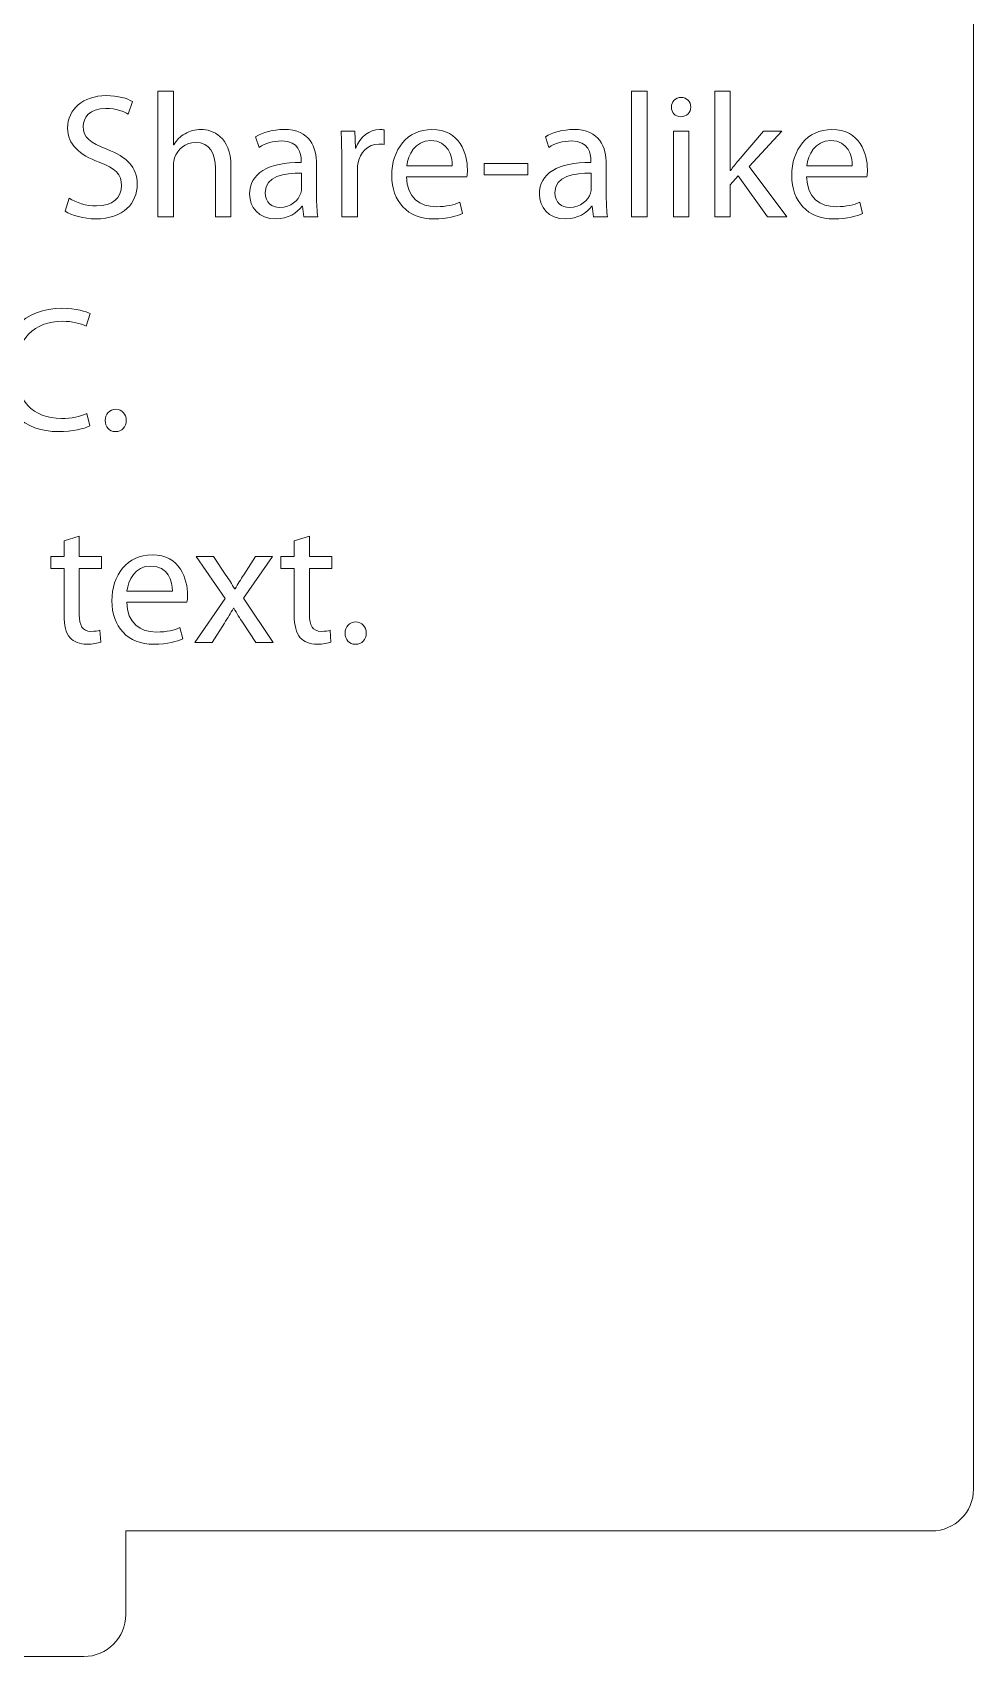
# Model space of a CAD drawing. Header units: millimetres. Extents: x -453 to -275, y 140 to 281.
# Drawn here: x -297.41 to -274.93, y 173.63 to 212.42 of the extents above; entities that cross this region are included whole.
import ezdxf

# ---------------------------------------------------------------- set-up
doc = ezdxf.new("R2010")
doc.units = ezdxf.units.MM
doc.header["$MEASUREMENT"] = 0
doc.layers.add('Layer 1', color=7, linetype='Continuous')

msp = doc.modelspace()

# ---------------------------------------------------------------- linework, layer by layer
at = {"layer": 'Layer 1', "color": 240, "lineweight": 9}
msp.add_open_spline([(-274.9314, 177.6328), (-274.9314, 177.0805), (-275.3792, 176.6326), (-275.9311, 176.6326), (-275.9311, 176.6326), (-275.9311, 176.6326), (-295.1816, 176.6326), (-295.1816, 176.6326), (-295.1816, 176.6326), (-295.1816, 176.6326), (-295.1816, 174.6328), (-295.1816, 174.6328), (-295.1816, 174.6328), (-295.1816, 174.0805), (-295.6295, 173.6327), (-296.1814, 173.6327), (-296.1814, 173.6327), (-296.1814, 173.6327), (-306.1811, 173.6327), (-306.1811, 173.6327), (-306.1811, 173.6327), (-306.7337, 173.6327), (-307.1816, 174.0805), (-307.1816, 174.6328), (-307.1816, 174.6328), (-307.1816, 174.6328), (-307.1816, 176.6326), (-307.1816, 176.6326), (-307.1816, 176.6326), (-307.1816, 176.6326), (-330.6813, 176.6326), (-330.6813, 176.6326), (-330.6813, 176.6326), (-330.6813, 176.6326), (-330.6813, 174.6328), (-330.6813, 174.6328), (-330.6813, 174.6328), (-330.6813, 174.0805), (-331.1291, 173.6327), (-331.681, 173.6327), (-331.681, 173.6327), (-331.681, 173.6327), (-341.6815, 173.6327), (-341.6815, 173.6327), (-341.6815, 173.6327), (-342.2334, 173.6327), (-342.6812, 174.0805), (-342.6812, 174.6328), (-342.6812, 174.6328), (-342.6812, 174.6328), (-342.6812, 176.6326), (-342.6812, 176.6326), (-342.6812, 176.6326), (-342.6812, 176.6326), (-361.931, 176.6326), (-361.931, 176.6326), (-361.931, 176.6326), (-362.4836, 176.6326), (-362.9315, 177.0805), (-362.9315, 177.6328), (-362.9315, 177.6328), (-362.9315, 177.6328), (-362.9315, 232.1328), (-362.9315, 232.1328), (-362.9315, 232.1328), (-362.9315, 232.6847), (-362.4836, 233.1326), (-361.931, 233.1326), (-361.931, 233.1326), (-361.931, 233.1326), (-342.6812, 233.1326), (-342.6812, 233.1326), (-342.6812, 233.1326), (-342.6812, 233.1326), (-342.6812, 235.1328), (-342.6812, 235.1328), (-342.6812, 235.1328), (-342.6812, 235.6847), (-342.2334, 236.1325), (-341.6815, 236.1325), (-341.6815, 236.1325), (-341.6815, 236.1325), (-331.681, 236.1325), (-331.681, 236.1325), (-331.681, 236.1325), (-331.1291, 236.1325), (-330.6813, 235.6847), (-330.6813, 235.1328), (-330.6813, 235.1328), (-330.6813, 235.1328), (-330.6813, 233.1326), (-330.6813, 233.1326), (-330.6813, 233.1326), (-330.6813, 233.1326), (-307.1816, 233.1326), (-307.1816, 233.1326), (-307.1816, 233.1326), (-307.1816, 233.1326), (-307.1816, 235.1328), (-307.1816, 235.1328), (-307.1816, 235.1328), (-307.1816, 235.6847), (-306.7337, 236.1325), (-306.1811, 236.1325), (-306.1811, 236.1325), (-306.1811, 236.1325), (-296.1814, 236.1325), (-296.1814, 236.1325), (-296.1814, 236.1325), (-295.6295, 236.1325), (-295.1816, 235.6847), (-295.1816, 235.1328), (-295.1816, 235.1328), (-295.1816, 235.1328), (-295.1816, 233.1326), (-295.1816, 233.1326), (-295.1816, 233.1326), (-295.1816, 233.1326), (-275.9311, 233.1326), (-275.9311, 233.1326), (-275.9311, 233.1326), (-275.3792, 233.1326), (-274.9314, 232.6847), (-274.9314, 232.1328), (-274.9314, 232.1328), (-274.9314, 232.1328), (-274.9314, 177.6328), (-274.9314, 177.6328)], degree=3, knots=[0, 0, 0, 0, 0.030303, 0.030303, 0.030303, 0.030303, 0.0606061, 0.0606061, 0.0606061, 0.0606061, 0.0909091, 0.0909091, 0.0909091, 0.0909091, 0.1212121, 0.1212121, 0.1212121, 0.1212121, 0.1515152, 0.1515152, 0.1515152, 0.1515152, 0.1818182, 0.1818182, 0.1818182, 0.1818182, 0.2121212, 0.2121212, 0.2121212, 0.2121212, 0.2424242, 0.2424242, 0.2424242, 0.2424242, 0.2727273, 0.2727273, 0.2727273, 0.2727273, 0.3030303, 0.3030303, 0.3030303, 0.3030303, 0.3333333, 0.3333333, 0.3333333, 0.3333333, 0.3636364, 0.3636364, 0.3636364, 0.3636364, 0.3939394, 0.3939394, 0.3939394, 0.3939394, 0.4242424, 0.4242424, 0.4242424, 0.4242424, 0.4545455, 0.4545455, 0.4545455, 0.4545455, 0.4848485, 0.4848485, 0.4848485, 0.4848485, 0.5151515, 0.5151515, 0.5151515, 0.5151515, 0.5454545, 0.5454545, 0.5454545, 0.5454545, 0.5757576, 0.5757576, 0.5757576, 0.5757576, 0.6060606, 0.6060606, 0.6060606, 0.6060606, 0.6363636, 0.6363636, 0.6363636, 0.6363636, 0.6666667, 0.6666667, 0.6666667, 0.6666667, 0.6969697, 0.6969697, 0.6969697, 0.6969697, 0.7272727, 0.7272727, 0.7272727, 0.7272727, 0.7575758, 0.7575758, 0.7575758, 0.7575758, 0.7878788, 0.7878788, 0.7878788, 0.7878788, 0.8181818, 0.8181818, 0.8181818, 0.8181818, 0.8484848, 0.8484848, 0.8484848, 0.8484848, 0.8787879, 0.8787879, 0.8787879, 0.8787879, 0.9090909, 0.9090909, 0.9090909, 0.9090909, 0.9393939, 0.9393939, 0.9393939, 0.9393939, 1, 1, 1, 1], dxfattribs=at)
at = {"layer": 'Layer 1', "color": 250, "lineweight": 9}
for points, knots in [([(-294.4119, 211.0192), (-294.4119, 211.0192), (-294.0395, 211.0192), (-294.0395, 211.0192), (-294.0395, 211.0192), (-294.0395, 211.0192), (-294.0395, 209.7373), (-294.0395, 209.7373), (-294.0395, 209.7373), (-294.0395, 209.7373), (-294.031, 209.7373), (-294.031, 209.7373), (-294.031, 209.7373), (-293.9718, 209.843), (-293.8787, 209.9404), (-293.7645, 210.0037), (-293.7645, 210.0037), (-293.6545, 210.0673), (-293.5234, 210.1054), (-293.3837, 210.1054), (-293.3837, 210.1054), (-293.1088, 210.1054), (-292.6686, 209.936), (-292.6686, 209.2338), (-292.6686, 209.2338), (-292.6686, 209.2338), (-292.6686, 208.0152), (-292.6686, 208.0152), (-292.6686, 208.0152), (-292.6686, 208.0152), (-293.0411, 208.0152), (-293.0411, 208.0152), (-293.0411, 208.0152), (-293.0411, 208.0152), (-293.0411, 209.1914), (-293.0411, 209.1914), (-293.0411, 209.1914), (-293.0411, 209.5214), (-293.1637, 209.7965), (-293.5149, 209.7965), (-293.5149, 209.7965), (-293.7561, 209.7965), (-293.9421, 209.6272), (-294.0141, 209.4284), (-294.0141, 209.4284), (-294.0353, 209.3735), (-294.0395, 209.3183), (-294.0395, 209.2506), (-294.0395, 209.2506), (-294.0395, 209.2506), (-294.0395, 208.0152), (-294.0395, 208.0152), (-294.0395, 208.0152), (-294.0395, 208.0152), (-294.4119, 208.0152), (-294.4119, 208.0152), (-294.4119, 208.0152), (-294.4119, 208.0152), (-294.4119, 211.0192), (-294.4119, 211.0192)], [0, 0, 0, 0, 0.0625, 0.0625, 0.0625, 0.0625, 0.125, 0.125, 0.125, 0.125, 0.1875, 0.1875, 0.1875, 0.1875, 0.25, 0.25, 0.25, 0.25, 0.3125, 0.3125, 0.3125, 0.3125, 0.375, 0.375, 0.375, 0.375, 0.4375, 0.4375, 0.4375, 0.4375, 0.5, 0.5, 0.5, 0.5, 0.5625, 0.5625, 0.5625, 0.5625, 0.625, 0.625, 0.625, 0.625, 0.6875, 0.6875, 0.6875, 0.6875, 0.75, 0.75, 0.75, 0.75, 0.8125, 0.8125, 0.8125, 0.8125, 0.875, 0.875, 0.875, 0.875, 1, 1, 1, 1]), ([(-283.1006, 211.0192), (-283.1006, 211.0192), (-282.7282, 211.0192), (-282.7282, 211.0192), (-282.7282, 211.0192), (-282.7282, 211.0192), (-282.7282, 208.0152), (-282.7282, 208.0152), (-282.7282, 208.0152), (-282.7282, 208.0152), (-283.1006, 208.0152), (-283.1006, 208.0152), (-283.1006, 208.0152), (-283.1006, 208.0152), (-283.1006, 211.0192), (-283.1006, 211.0192)], [0, 0, 0, 0, 0.2, 0.2, 0.2, 0.2, 0.4, 0.4, 0.4, 0.4, 0.6, 0.6, 0.6, 0.6, 1, 1, 1, 1]), ([(-280.7428, 209.1237), (-280.7428, 209.1237), (-280.7343, 209.1237), (-280.7343, 209.1237), (-280.7343, 209.1237), (-280.6835, 209.1957), (-280.6158, 209.2846), (-280.5566, 209.3564), (-280.5566, 209.3564), (-280.5566, 209.3564), (-279.9516, 210.063), (-279.9516, 210.063), (-279.9516, 210.063), (-279.9516, 210.063), (-279.5074, 210.063), (-279.5074, 210.063), (-279.5074, 210.063), (-279.5074, 210.063), (-280.2942, 209.221), (-280.2942, 209.221), (-280.2942, 209.221), (-280.2942, 209.221), (-279.3931, 208.0152), (-279.3931, 208.0152), (-279.3931, 208.0152), (-279.3931, 208.0152), (-279.85, 208.0152), (-279.85, 208.0152), (-279.85, 208.0152), (-279.85, 208.0152), (-280.5524, 208.9967), (-280.5524, 208.9967), (-280.5524, 208.9967), (-280.5524, 208.9967), (-280.7428, 208.7852), (-280.7428, 208.7852), (-280.7428, 208.7852), (-280.7428, 208.7852), (-280.7428, 208.0152), (-280.7428, 208.0152), (-280.7428, 208.0152), (-280.7428, 208.0152), (-281.1109, 208.0152), (-281.1109, 208.0152), (-281.1109, 208.0152), (-281.1109, 208.0152), (-281.1109, 211.0192), (-281.1109, 211.0192), (-281.1109, 211.0192), (-281.1109, 211.0192), (-280.7428, 211.0192), (-280.7428, 211.0192), (-280.7428, 211.0192), (-280.7428, 211.0192), (-280.7428, 209.1237), (-280.7428, 209.1237)], [0, 0, 0, 0, 0.0666667, 0.0666667, 0.0666667, 0.0666667, 0.1333333, 0.1333333, 0.1333333, 0.1333333, 0.2, 0.2, 0.2, 0.2, 0.2666667, 0.2666667, 0.2666667, 0.2666667, 0.3333333, 0.3333333, 0.3333333, 0.3333333, 0.4, 0.4, 0.4, 0.4, 0.4666667, 0.4666667, 0.4666667, 0.4666667, 0.5333333, 0.5333333, 0.5333333, 0.5333333, 0.6, 0.6, 0.6, 0.6, 0.6666667, 0.6666667, 0.6666667, 0.6666667, 0.7333333, 0.7333333, 0.7333333, 0.7333333, 0.8, 0.8, 0.8, 0.8, 0.8666667, 0.8666667, 0.8666667, 0.8666667, 1, 1, 1, 1]), ([(-296.5327, 208.4638), (-296.3678, 208.358), (-296.1308, 208.2776), (-295.8769, 208.2776), (-295.8769, 208.2776), (-295.5003, 208.2776), (-295.2804, 208.4764), (-295.2804, 208.7642), (-295.2804, 208.7642), (-295.2804, 209.0264), (-295.4326, 209.1829), (-295.8176, 209.3268), (-295.8176, 209.3268), (-296.2831, 209.4961), (-296.5707, 209.7416), (-296.5707, 210.1391), (-296.5707, 210.1391), (-296.5707, 210.5834), (-296.2028, 210.9134), (-295.6485, 210.9134), (-295.6485, 210.9134), (-295.3608, 210.9134), (-295.145, 210.8457), (-295.0223, 210.7739), (-295.0223, 210.7739), (-295.0223, 210.7739), (-295.1238, 210.4735), (-295.1238, 210.4735), (-295.1238, 210.4735), (-295.2127, 210.5284), (-295.403, 210.6089), (-295.6612, 210.6089), (-295.6612, 210.6089), (-296.0504, 210.6089), (-296.1985, 210.3762), (-296.1985, 210.1815), (-296.1985, 210.1815), (-296.1985, 209.915), (-296.025, 209.7838), (-295.6316, 209.6315), (-295.6316, 209.6315), (-295.1493, 209.4453), (-294.908, 209.2126), (-294.908, 208.7938), (-294.908, 208.7938), (-294.908, 208.3537), (-295.2296, 207.9687), (-295.9024, 207.9687), (-295.9024, 207.9687), (-296.1773, 207.9687), (-296.4777, 208.0533), (-296.63, 208.1549), (-296.63, 208.1549), (-296.63, 208.1549), (-296.5327, 208.4638), (-296.5327, 208.4638)], [0, 0, 0, 0, 0.0666667, 0.0666667, 0.0666667, 0.0666667, 0.1333333, 0.1333333, 0.1333333, 0.1333333, 0.2, 0.2, 0.2, 0.2, 0.2666667, 0.2666667, 0.2666667, 0.2666667, 0.3333333, 0.3333333, 0.3333333, 0.3333333, 0.4, 0.4, 0.4, 0.4, 0.4666667, 0.4666667, 0.4666667, 0.4666667, 0.5333333, 0.5333333, 0.5333333, 0.5333333, 0.6, 0.6, 0.6, 0.6, 0.6666667, 0.6666667, 0.6666667, 0.6666667, 0.7333333, 0.7333333, 0.7333333, 0.7333333, 0.8, 0.8, 0.8, 0.8, 0.8666667, 0.8666667, 0.8666667, 0.8666667, 1, 1, 1, 1]), ([(-281.6869, 210.6385), (-281.6869, 210.5115), (-281.7758, 210.4099), (-281.9237, 210.4099), (-281.9237, 210.4099), (-282.0591, 210.4099), (-282.148, 210.5115), (-282.148, 210.6385), (-282.148, 210.6385), (-282.148, 210.7655), (-282.055, 210.8712), (-281.9153, 210.8712), (-281.9153, 210.8712), (-281.7799, 210.8712), (-281.6869, 210.7696), (-281.6869, 210.6385)], [0, 0, 0, 0, 0.2, 0.2, 0.2, 0.2, 0.4, 0.4, 0.4, 0.4, 0.6, 0.6, 0.6, 0.6, 1, 1, 1, 1]), ([(-290.6238, 208.506), (-290.6238, 208.3284), (-290.6154, 208.1549), (-290.5942, 208.0152), (-290.5942, 208.0152), (-290.5942, 208.0152), (-290.9284, 208.0152), (-290.9284, 208.0152), (-290.9284, 208.0152), (-290.9284, 208.0152), (-290.958, 208.2733), (-290.958, 208.2733), (-290.958, 208.2733), (-290.958, 208.2733), (-290.9707, 208.2733), (-290.9707, 208.2733), (-290.9707, 208.2733), (-291.0849, 208.1126), (-291.3049, 207.9687), (-291.5969, 207.9687), (-291.5969, 207.9687), (-292.0115, 207.9687), (-292.223, 208.2607), (-292.223, 208.5568), (-292.223, 208.5568), (-292.223, 209.0519), (-291.7831, 209.3226), (-290.9919, 209.3183), (-290.9919, 209.3183), (-290.9919, 209.3183), (-290.9919, 209.3607), (-290.9919, 209.3607), (-290.9919, 209.3607), (-290.9919, 209.5257), (-291.0384, 209.8346), (-291.4572, 209.8303), (-291.4572, 209.8303), (-291.6518, 209.8303), (-291.8508, 209.7753), (-291.9946, 209.678), (-291.9946, 209.678), (-291.9946, 209.678), (-292.0792, 209.9276), (-292.0792, 209.9276), (-292.0792, 209.9276), (-291.91, 210.0334), (-291.6604, 210.1054), (-291.4022, 210.1054), (-291.4022, 210.1054), (-290.7761, 210.1054), (-290.6238, 209.678), (-290.6238, 209.2718), (-290.6238, 209.2718), (-290.6238, 209.2718), (-290.6238, 208.506), (-290.6238, 208.506)], [0, 0, 0, 0, 0.0666667, 0.0666667, 0.0666667, 0.0666667, 0.1333333, 0.1333333, 0.1333333, 0.1333333, 0.2, 0.2, 0.2, 0.2, 0.2666667, 0.2666667, 0.2666667, 0.2666667, 0.3333333, 0.3333333, 0.3333333, 0.3333333, 0.4, 0.4, 0.4, 0.4, 0.4666667, 0.4666667, 0.4666667, 0.4666667, 0.5333333, 0.5333333, 0.5333333, 0.5333333, 0.6, 0.6, 0.6, 0.6, 0.6666667, 0.6666667, 0.6666667, 0.6666667, 0.7333333, 0.7333333, 0.7333333, 0.7333333, 0.8, 0.8, 0.8, 0.8, 0.8666667, 0.8666667, 0.8666667, 0.8666667, 1, 1, 1, 1]), ([(-290.022, 209.4241), (-290.022, 209.6653), (-290.0261, 209.8727), (-290.0388, 210.063), (-290.0388, 210.063), (-290.0388, 210.063), (-289.7131, 210.063), (-289.7131, 210.063), (-289.7131, 210.063), (-289.7131, 210.063), (-289.6962, 209.6568), (-289.6962, 209.6568), (-289.6962, 209.6568), (-289.6962, 209.6568), (-289.6835, 209.6568), (-289.6835, 209.6568), (-289.6835, 209.6568), (-289.5905, 209.9319), (-289.3619, 210.1054), (-289.1123, 210.1054), (-289.1123, 210.1054), (-289.0742, 210.1054), (-289.0446, 210.1011), (-289.0108, 210.0969), (-289.0108, 210.0969), (-289.0108, 210.0969), (-289.0108, 209.7457), (-289.0108, 209.7457), (-289.0108, 209.7457), (-289.0489, 209.7541), (-289.087, 209.7541), (-289.1376, 209.7541), (-289.1376, 209.7541), (-289.3999, 209.7541), (-289.5861, 209.5595), (-289.637, 209.2803), (-289.637, 209.2803), (-289.6454, 209.2295), (-289.6495, 209.1661), (-289.6495, 209.1068), (-289.6495, 209.1068), (-289.6495, 209.1068), (-289.6495, 208.0152), (-289.6495, 208.0152), (-289.6495, 208.0152), (-289.6495, 208.0152), (-290.022, 208.0152), (-290.022, 208.0152), (-290.022, 208.0152), (-290.022, 208.0152), (-290.022, 209.4241), (-290.022, 209.4241)], [0, 0, 0, 0, 0.0714286, 0.0714286, 0.0714286, 0.0714286, 0.1428571, 0.1428571, 0.1428571, 0.1428571, 0.2142857, 0.2142857, 0.2142857, 0.2142857, 0.2857143, 0.2857143, 0.2857143, 0.2857143, 0.3571429, 0.3571429, 0.3571429, 0.3571429, 0.4285714, 0.4285714, 0.4285714, 0.4285714, 0.5, 0.5, 0.5, 0.5, 0.5714286, 0.5714286, 0.5714286, 0.5714286, 0.6428571, 0.6428571, 0.6428571, 0.6428571, 0.7142857, 0.7142857, 0.7142857, 0.7142857, 0.7857143, 0.7857143, 0.7857143, 0.7857143, 0.8571429, 0.8571429, 0.8571429, 0.8571429, 1, 1, 1, 1]), ([(-288.4725, 208.9714), (-288.4641, 208.4679), (-288.1468, 208.2607), (-287.7702, 208.2607), (-287.7702, 208.2607), (-287.5038, 208.2607), (-287.3387, 208.3072), (-287.2033, 208.3665), (-287.2033, 208.3665), (-287.2033, 208.3665), (-287.1357, 208.0998), (-287.1357, 208.0998), (-287.1357, 208.0998), (-287.2667, 208.0406), (-287.4951, 207.9687), (-287.8211, 207.9687), (-287.8211, 207.9687), (-288.4515, 207.9687), (-288.8281, 208.3876), (-288.8281, 209.0054), (-288.8281, 209.0054), (-288.8281, 209.6231), (-288.4641, 210.1054), (-287.8676, 210.1054), (-287.8676, 210.1054), (-287.1949, 210.1054), (-287.0213, 209.5214), (-287.0213, 209.1449), (-287.0213, 209.1449), (-287.0213, 209.0687), (-287.0256, 209.0138), (-287.034, 208.9714), (-287.034, 208.9714), (-287.034, 208.9714), (-288.4725, 208.9714), (-288.4725, 208.9714)], [0, 0, 0, 0, 0.1, 0.1, 0.1, 0.1, 0.2, 0.2, 0.2, 0.2, 0.3, 0.3, 0.3, 0.3, 0.4, 0.4, 0.4, 0.4, 0.5, 0.5, 0.5, 0.5, 0.6, 0.6, 0.6, 0.6, 0.7, 0.7, 0.7, 0.7, 0.8, 0.8, 0.8, 0.8, 1, 1, 1, 1]), ([(-283.7024, 208.506), (-283.7024, 208.3284), (-283.694, 208.1549), (-283.6728, 208.0152), (-283.6728, 208.0152), (-283.6728, 208.0152), (-284.007, 208.0152), (-284.007, 208.0152), (-284.007, 208.0152), (-284.007, 208.0152), (-284.0366, 208.2733), (-284.0366, 208.2733), (-284.0366, 208.2733), (-284.0366, 208.2733), (-284.0494, 208.2733), (-284.0494, 208.2733), (-284.0494, 208.2733), (-284.1636, 208.1126), (-284.3835, 207.9687), (-284.6755, 207.9687), (-284.6755, 207.9687), (-285.0901, 207.9687), (-285.3017, 208.2607), (-285.3017, 208.5568), (-285.3017, 208.5568), (-285.3017, 209.0519), (-284.8617, 209.3226), (-284.0706, 209.3183), (-284.0706, 209.3183), (-284.0706, 209.3183), (-284.0706, 209.3607), (-284.0706, 209.3607), (-284.0706, 209.3607), (-284.0706, 209.5257), (-284.1171, 209.8346), (-284.536, 209.8303), (-284.536, 209.8303), (-284.7305, 209.8303), (-284.9294, 209.7753), (-285.0732, 209.678), (-285.0732, 209.678), (-285.0732, 209.678), (-285.1578, 209.9276), (-285.1578, 209.9276), (-285.1578, 209.9276), (-284.9887, 210.0334), (-284.7389, 210.1054), (-284.4809, 210.1054), (-284.4809, 210.1054), (-283.8547, 210.1054), (-283.7024, 209.678), (-283.7024, 209.2718), (-283.7024, 209.2718), (-283.7024, 209.2718), (-283.7024, 208.506), (-283.7024, 208.506)], [0, 0, 0, 0, 0.0666667, 0.0666667, 0.0666667, 0.0666667, 0.1333333, 0.1333333, 0.1333333, 0.1333333, 0.2, 0.2, 0.2, 0.2, 0.2666667, 0.2666667, 0.2666667, 0.2666667, 0.3333333, 0.3333333, 0.3333333, 0.3333333, 0.4, 0.4, 0.4, 0.4, 0.4666667, 0.4666667, 0.4666667, 0.4666667, 0.5333333, 0.5333333, 0.5333333, 0.5333333, 0.6, 0.6, 0.6, 0.6, 0.6666667, 0.6666667, 0.6666667, 0.6666667, 0.7333333, 0.7333333, 0.7333333, 0.7333333, 0.8, 0.8, 0.8, 0.8, 0.8666667, 0.8666667, 0.8666667, 0.8666667, 1, 1, 1, 1]), ([(-282.1015, 208.0152), (-282.1015, 208.0152), (-282.1015, 210.063), (-282.1015, 210.063), (-282.1015, 210.063), (-282.1015, 210.063), (-281.7291, 210.063), (-281.7291, 210.063), (-281.7291, 210.063), (-281.7291, 210.063), (-281.7291, 208.0152), (-281.7291, 208.0152), (-281.7291, 208.0152), (-281.7291, 208.0152), (-282.1015, 208.0152), (-282.1015, 208.0152)], [0, 0, 0, 0, 0.2, 0.2, 0.2, 0.2, 0.4, 0.4, 0.4, 0.4, 0.6, 0.6, 0.6, 0.6, 1, 1, 1, 1]), ([(-278.9181, 208.9714), (-278.9096, 208.4679), (-278.5923, 208.2607), (-278.2158, 208.2607), (-278.2158, 208.2607), (-277.9493, 208.2607), (-277.7843, 208.3072), (-277.6489, 208.3665), (-277.6489, 208.3665), (-277.6489, 208.3665), (-277.5812, 208.0998), (-277.5812, 208.0998), (-277.5812, 208.0998), (-277.7123, 208.0406), (-277.9407, 207.9687), (-278.2666, 207.9687), (-278.2666, 207.9687), (-278.8971, 207.9687), (-279.2736, 208.3876), (-279.2736, 209.0054), (-279.2736, 209.0054), (-279.2736, 209.6231), (-278.9096, 210.1054), (-278.3131, 210.1054), (-278.3131, 210.1054), (-277.6403, 210.1054), (-277.4668, 209.5214), (-277.4668, 209.1449), (-277.4668, 209.1449), (-277.4668, 209.0687), (-277.4711, 209.0138), (-277.4796, 208.9714), (-277.4796, 208.9714), (-277.4796, 208.9714), (-278.9181, 208.9714), (-278.9181, 208.9714)], [0, 0, 0, 0, 0.1, 0.1, 0.1, 0.1, 0.2, 0.2, 0.2, 0.2, 0.3, 0.3, 0.3, 0.3, 0.4, 0.4, 0.4, 0.4, 0.5, 0.5, 0.5, 0.5, 0.6, 0.6, 0.6, 0.6, 0.7, 0.7, 0.7, 0.7, 0.8, 0.8, 0.8, 0.8, 1, 1, 1, 1]), ([(-287.3809, 209.2381), (-287.3768, 209.4708), (-287.4783, 209.8387), (-287.8972, 209.8387), (-287.8972, 209.8387), (-288.278, 209.8387), (-288.4388, 209.4961), (-288.4684, 209.2381), (-288.4684, 209.2381), (-288.4684, 209.2381), (-287.3809, 209.2381), (-287.3809, 209.2381)], [0, 0, 0, 0, 0.25, 0.25, 0.25, 0.25, 0.5, 0.5, 0.5, 0.5, 1, 1, 1, 1]), ([(-277.8265, 209.2381), (-277.8224, 209.4708), (-277.9238, 209.8387), (-278.3427, 209.8387), (-278.3427, 209.8387), (-278.7234, 209.8387), (-278.8843, 209.4961), (-278.9139, 209.2381), (-278.9139, 209.2381), (-278.9139, 209.2381), (-277.8265, 209.2381), (-277.8265, 209.2381)], [0, 0, 0, 0, 0.25, 0.25, 0.25, 0.25, 0.5, 0.5, 0.5, 0.5, 1, 1, 1, 1]), ([(-285.5774, 209.293), (-285.5774, 209.293), (-285.5774, 209.0222), (-285.5774, 209.0222), (-285.5774, 209.0222), (-285.5774, 209.0222), (-286.6225, 209.0222), (-286.6225, 209.0222), (-286.6225, 209.0222), (-286.6225, 209.0222), (-286.6225, 209.293), (-286.6225, 209.293), (-286.6225, 209.293), (-286.6225, 209.293), (-285.5774, 209.293), (-285.5774, 209.293)], [0, 0, 0, 0, 0.2, 0.2, 0.2, 0.2, 0.4, 0.4, 0.4, 0.4, 0.6, 0.6, 0.6, 0.6, 1, 1, 1, 1]), ([(-290.9835, 209.0603), (-291.3897, 209.0687), (-291.8508, 208.9967), (-291.8508, 208.5992), (-291.8508, 208.5992), (-291.8508, 208.3537), (-291.6899, 208.2436), (-291.5039, 208.2436), (-291.5039, 208.2436), (-291.2331, 208.2436), (-291.0596, 208.413), (-291.0004, 208.5864), (-291.0004, 208.5864), (-290.9876, 208.6288), (-290.9835, 208.671), (-290.9835, 208.7049), (-290.9835, 208.7049), (-290.9835, 208.7049), (-290.9835, 209.0603), (-290.9835, 209.0603)], [0, 0, 0, 0, 0.1666667, 0.1666667, 0.1666667, 0.1666667, 0.3333333, 0.3333333, 0.3333333, 0.3333333, 0.5, 0.5, 0.5, 0.5, 0.6666667, 0.6666667, 0.6666667, 0.6666667, 1, 1, 1, 1]), ([(-284.0619, 209.0603), (-284.4681, 209.0687), (-284.9294, 208.9967), (-284.9294, 208.5992), (-284.9294, 208.5992), (-284.9294, 208.3537), (-284.7685, 208.2436), (-284.5825, 208.2436), (-284.5825, 208.2436), (-284.3117, 208.2436), (-284.1382, 208.413), (-284.079, 208.5864), (-284.079, 208.5864), (-284.0662, 208.6288), (-284.0619, 208.671), (-284.0619, 208.7049), (-284.0619, 208.7049), (-284.0619, 208.7049), (-284.0619, 209.0603), (-284.0619, 209.0603)], [0, 0, 0, 0, 0.1666667, 0.1666667, 0.1666667, 0.1666667, 0.3333333, 0.3333333, 0.3333333, 0.3333333, 0.5, 0.5, 0.5, 0.5, 0.6666667, 0.6666667, 0.6666667, 0.6666667, 1, 1, 1, 1]), ([(-296.0385, 203.0242), (-296.1696, 202.9565), (-296.4446, 202.8888), (-296.7916, 202.8888), (-296.7916, 202.8888), (-297.5955, 202.8888), (-298.1963, 203.3964), (-298.1963, 204.3357), (-298.1963, 204.3357), (-298.1963, 205.2326), (-297.5912, 205.8335), (-296.707, 205.8335), (-296.707, 205.8335), (-296.3558, 205.8335), (-296.1274, 205.7573), (-296.03, 205.7065), (-296.03, 205.7065), (-296.03, 205.7065), (-296.123, 205.4063), (-296.123, 205.4063), (-296.123, 205.4063), (-296.2584, 205.4738), (-296.4574, 205.5246), (-296.6942, 205.5246), (-296.6942, 205.5246), (-297.3628, 205.5246), (-297.807, 205.0972), (-297.807, 204.3484), (-297.807, 204.3484), (-297.807, 203.6462), (-297.4051, 203.2017), (-296.7154, 203.2017), (-296.7154, 203.2017), (-296.487, 203.2017), (-296.2584, 203.2484), (-296.1103, 203.3203), (-296.1103, 203.3203), (-296.1103, 203.3203), (-296.0385, 203.0242), (-296.0385, 203.0242)], [0, 0, 0, 0, 0.0909091, 0.0909091, 0.0909091, 0.0909091, 0.1818182, 0.1818182, 0.1818182, 0.1818182, 0.2727273, 0.2727273, 0.2727273, 0.2727273, 0.3636364, 0.3636364, 0.3636364, 0.3636364, 0.4545455, 0.4545455, 0.4545455, 0.4545455, 0.5454545, 0.5454545, 0.5454545, 0.5454545, 0.6363636, 0.6363636, 0.6363636, 0.6363636, 0.7272727, 0.7272727, 0.7272727, 0.7272727, 0.8181818, 0.8181818, 0.8181818, 0.8181818, 1, 1, 1, 1]), ([(-295.6733, 203.1552), (-295.6733, 203.3075), (-295.5675, 203.4219), (-295.4194, 203.4219), (-295.4194, 203.4219), (-295.2712, 203.4219), (-295.1698, 203.3118), (-295.1698, 203.1552), (-295.1698, 203.1552), (-295.1698, 203.003), (-295.2712, 202.8888), (-295.4278, 202.8888), (-295.4278, 202.8888), (-295.5717, 202.8888), (-295.6733, 203.003), (-295.6733, 203.1552)], [0, 0, 0, 0, 0.2, 0.2, 0.2, 0.2, 0.4, 0.4, 0.4, 0.4, 0.6, 0.6, 0.6, 0.6, 1, 1, 1, 1]), ([(-296.2915, 200.394), (-296.2915, 200.394), (-296.2915, 199.9031), (-296.2915, 199.9031), (-296.2915, 199.9031), (-296.2915, 199.9031), (-295.7584, 199.9031), (-295.7584, 199.9031), (-295.7584, 199.9031), (-295.7584, 199.9031), (-295.7584, 199.6197), (-295.7584, 199.6197), (-295.7584, 199.6197), (-295.7584, 199.6197), (-296.2915, 199.6197), (-296.2915, 199.6197), (-296.2915, 199.6197), (-296.2915, 199.6197), (-296.2915, 198.5154), (-296.2915, 198.5154), (-296.2915, 198.5154), (-296.2915, 198.2615), (-296.2197, 198.1176), (-296.0123, 198.1176), (-296.0123, 198.1176), (-295.9108, 198.1176), (-295.8516, 198.1261), (-295.7966, 198.143), (-295.7966, 198.143), (-295.7966, 198.143), (-295.7796, 197.8596), (-295.7796, 197.8596), (-295.7796, 197.8596), (-295.8516, 197.8341), (-295.9658, 197.8088), (-296.1096, 197.8088), (-296.1096, 197.8088), (-296.2831, 197.8088), (-296.4228, 197.868), (-296.5117, 197.9654), (-296.5117, 197.9654), (-296.6131, 198.0796), (-296.6555, 198.2615), (-296.6555, 198.5026), (-296.6555, 198.5026), (-296.6555, 198.5026), (-296.6555, 199.6197), (-296.6555, 199.6197), (-296.6555, 199.6197), (-296.6555, 199.6197), (-296.9728, 199.6197), (-296.9728, 199.6197), (-296.9728, 199.6197), (-296.9728, 199.6197), (-296.9728, 199.9031), (-296.9728, 199.9031), (-296.9728, 199.9031), (-296.9728, 199.9031), (-296.6555, 199.9031), (-296.6555, 199.9031), (-296.6555, 199.9031), (-296.6555, 199.9031), (-296.6555, 200.2839), (-296.6555, 200.2839), (-296.6555, 200.2839), (-296.6555, 200.2839), (-296.2915, 200.394), (-296.2915, 200.394)], [0, 0, 0, 0, 0.0555556, 0.0555556, 0.0555556, 0.0555556, 0.1111111, 0.1111111, 0.1111111, 0.1111111, 0.1666667, 0.1666667, 0.1666667, 0.1666667, 0.2222222, 0.2222222, 0.2222222, 0.2222222, 0.2777778, 0.2777778, 0.2777778, 0.2777778, 0.3333333, 0.3333333, 0.3333333, 0.3333333, 0.3888889, 0.3888889, 0.3888889, 0.3888889, 0.4444444, 0.4444444, 0.4444444, 0.4444444, 0.5, 0.5, 0.5, 0.5, 0.5555556, 0.5555556, 0.5555556, 0.5555556, 0.6111111, 0.6111111, 0.6111111, 0.6111111, 0.6666667, 0.6666667, 0.6666667, 0.6666667, 0.7222222, 0.7222222, 0.7222222, 0.7222222, 0.7777778, 0.7777778, 0.7777778, 0.7777778, 0.8333333, 0.8333333, 0.8333333, 0.8333333, 0.8888889, 0.8888889, 0.8888889, 0.8888889, 1, 1, 1, 1]), ([(-290.7924, 200.394), (-290.7924, 200.394), (-290.7924, 199.9031), (-290.7924, 199.9031), (-290.7924, 199.9031), (-290.7924, 199.9031), (-290.2593, 199.9031), (-290.2593, 199.9031), (-290.2593, 199.9031), (-290.2593, 199.9031), (-290.2593, 199.6197), (-290.2593, 199.6197), (-290.2593, 199.6197), (-290.2593, 199.6197), (-290.7924, 199.6197), (-290.7924, 199.6197), (-290.7924, 199.6197), (-290.7924, 199.6197), (-290.7924, 198.5154), (-290.7924, 198.5154), (-290.7924, 198.5154), (-290.7924, 198.2615), (-290.7206, 198.1176), (-290.5132, 198.1176), (-290.5132, 198.1176), (-290.4118, 198.1176), (-290.3525, 198.1261), (-290.2976, 198.143), (-290.2976, 198.143), (-290.2976, 198.143), (-290.2805, 197.8596), (-290.2805, 197.8596), (-290.2805, 197.8596), (-290.3525, 197.8341), (-290.4667, 197.8088), (-290.6105, 197.8088), (-290.6105, 197.8088), (-290.784, 197.8088), (-290.9237, 197.868), (-291.0126, 197.9654), (-291.0126, 197.9654), (-291.114, 198.0796), (-291.1564, 198.2615), (-291.1564, 198.5026), (-291.1564, 198.5026), (-291.1564, 198.5026), (-291.1564, 199.6197), (-291.1564, 199.6197), (-291.1564, 199.6197), (-291.1564, 199.6197), (-291.4737, 199.6197), (-291.4737, 199.6197), (-291.4737, 199.6197), (-291.4737, 199.6197), (-291.4737, 199.9031), (-291.4737, 199.9031), (-291.4737, 199.9031), (-291.4737, 199.9031), (-291.1564, 199.9031), (-291.1564, 199.9031), (-291.1564, 199.9031), (-291.1564, 199.9031), (-291.1564, 200.2839), (-291.1564, 200.2839), (-291.1564, 200.2839), (-291.1564, 200.2839), (-290.7924, 200.394), (-290.7924, 200.394)], [0, 0, 0, 0, 0.0555556, 0.0555556, 0.0555556, 0.0555556, 0.1111111, 0.1111111, 0.1111111, 0.1111111, 0.1666667, 0.1666667, 0.1666667, 0.1666667, 0.2222222, 0.2222222, 0.2222222, 0.2222222, 0.2777778, 0.2777778, 0.2777778, 0.2777778, 0.3333333, 0.3333333, 0.3333333, 0.3333333, 0.3888889, 0.3888889, 0.3888889, 0.3888889, 0.4444444, 0.4444444, 0.4444444, 0.4444444, 0.5, 0.5, 0.5, 0.5, 0.5555556, 0.5555556, 0.5555556, 0.5555556, 0.6111111, 0.6111111, 0.6111111, 0.6111111, 0.6666667, 0.6666667, 0.6666667, 0.6666667, 0.7222222, 0.7222222, 0.7222222, 0.7222222, 0.7777778, 0.7777778, 0.7777778, 0.7777778, 0.8333333, 0.8333333, 0.8333333, 0.8333333, 0.8888889, 0.8888889, 0.8888889, 0.8888889, 1, 1, 1, 1]), ([(-295.1569, 198.8115), (-295.1484, 198.308), (-294.8311, 198.1008), (-294.4546, 198.1008), (-294.4546, 198.1008), (-294.1881, 198.1008), (-294.0231, 198.1473), (-293.8877, 198.2065), (-293.8877, 198.2065), (-293.8877, 198.2065), (-293.82, 197.9399), (-293.82, 197.9399), (-293.82, 197.9399), (-293.9511, 197.8806), (-294.1795, 197.8088), (-294.5054, 197.8088), (-294.5054, 197.8088), (-295.1359, 197.8088), (-295.5124, 198.2277), (-295.5124, 198.8454), (-295.5124, 198.8454), (-295.5124, 199.4631), (-295.1484, 199.9454), (-294.5519, 199.9454), (-294.5519, 199.9454), (-293.8791, 199.9454), (-293.7056, 199.3615), (-293.7056, 198.9849), (-293.7056, 198.9849), (-293.7056, 198.9088), (-293.7099, 198.8539), (-293.7184, 198.8115), (-293.7184, 198.8115), (-293.7184, 198.8115), (-295.1569, 198.8115), (-295.1569, 198.8115)], [0, 0, 0, 0, 0.1, 0.1, 0.1, 0.1, 0.2, 0.2, 0.2, 0.2, 0.3, 0.3, 0.3, 0.3, 0.4, 0.4, 0.4, 0.4, 0.5, 0.5, 0.5, 0.5, 0.6, 0.6, 0.6, 0.6, 0.7, 0.7, 0.7, 0.7, 0.8, 0.8, 0.8, 0.8, 1, 1, 1, 1]), ([(-293.0826, 199.9031), (-293.0826, 199.9031), (-292.7906, 199.4631), (-292.7906, 199.4631), (-292.7906, 199.4631), (-292.7102, 199.3489), (-292.6468, 199.2473), (-292.5791, 199.1331), (-292.5791, 199.1331), (-292.5791, 199.1331), (-292.5706, 199.1331), (-292.5706, 199.1331), (-292.5706, 199.1331), (-292.5029, 199.2516), (-292.4352, 199.3574), (-292.3632, 199.4673), (-292.3632, 199.4673), (-292.3632, 199.4673), (-292.0799, 199.9031), (-292.0799, 199.9031), (-292.0799, 199.9031), (-292.0799, 199.9031), (-291.6737, 199.9031), (-291.6737, 199.9031), (-291.6737, 199.9031), (-291.6737, 199.9031), (-292.3717, 198.9131), (-292.3717, 198.9131), (-292.3717, 198.9131), (-292.3717, 198.9131), (-291.6567, 197.8553), (-291.6567, 197.8553), (-291.6567, 197.8553), (-291.6567, 197.8553), (-292.0756, 197.8553), (-292.0756, 197.8553), (-292.0756, 197.8553), (-292.0756, 197.8553), (-292.3801, 198.3164), (-292.3801, 198.3164), (-292.3801, 198.3164), (-292.4606, 198.4349), (-292.5283, 198.5491), (-292.6003, 198.672), (-292.6003, 198.672), (-292.6003, 198.672), (-292.6087, 198.672), (-292.6087, 198.672), (-292.6087, 198.672), (-292.6764, 198.5491), (-292.7441, 198.4392), (-292.8245, 198.3164), (-292.8245, 198.3164), (-292.8245, 198.3164), (-293.1206, 197.8553), (-293.1206, 197.8553), (-293.1206, 197.8553), (-293.1206, 197.8553), (-293.5311, 197.8553), (-293.5311, 197.8553), (-293.5311, 197.8553), (-293.5311, 197.8553), (-292.8034, 198.9004), (-292.8034, 198.9004), (-292.8034, 198.9004), (-292.8034, 198.9004), (-293.4972, 199.9031), (-293.4972, 199.9031), (-293.4972, 199.9031), (-293.4972, 199.9031), (-293.0826, 199.9031), (-293.0826, 199.9031)], [0, 0, 0, 0, 0.0526316, 0.0526316, 0.0526316, 0.0526316, 0.1052632, 0.1052632, 0.1052632, 0.1052632, 0.1578947, 0.1578947, 0.1578947, 0.1578947, 0.2105263, 0.2105263, 0.2105263, 0.2105263, 0.2631579, 0.2631579, 0.2631579, 0.2631579, 0.3157895, 0.3157895, 0.3157895, 0.3157895, 0.3684211, 0.3684211, 0.3684211, 0.3684211, 0.4210526, 0.4210526, 0.4210526, 0.4210526, 0.4736842, 0.4736842, 0.4736842, 0.4736842, 0.5263158, 0.5263158, 0.5263158, 0.5263158, 0.5789474, 0.5789474, 0.5789474, 0.5789474, 0.6315789, 0.6315789, 0.6315789, 0.6315789, 0.6842105, 0.6842105, 0.6842105, 0.6842105, 0.7368421, 0.7368421, 0.7368421, 0.7368421, 0.7894737, 0.7894737, 0.7894737, 0.7894737, 0.8421053, 0.8421053, 0.8421053, 0.8421053, 0.8947368, 0.8947368, 0.8947368, 0.8947368, 1, 1, 1, 1]), ([(-294.0653, 199.0781), (-294.0612, 199.3109), (-294.1626, 199.6788), (-294.5815, 199.6788), (-294.5815, 199.6788), (-294.9622, 199.6788), (-295.1231, 199.3362), (-295.1527, 199.0781), (-295.1527, 199.0781), (-295.1527, 199.0781), (-294.0653, 199.0781), (-294.0653, 199.0781)], [0, 0, 0, 0, 0.25, 0.25, 0.25, 0.25, 0.5, 0.5, 0.5, 0.5, 1, 1, 1, 1]), ([(-289.9413, 198.0753), (-289.9413, 198.2277), (-289.8356, 198.3419), (-289.6874, 198.3419), (-289.6874, 198.3419), (-289.5393, 198.3419), (-289.4378, 198.2319), (-289.4378, 198.0753), (-289.4378, 198.0753), (-289.4378, 197.923), (-289.5393, 197.8088), (-289.6959, 197.8088), (-289.6959, 197.8088), (-289.8397, 197.8088), (-289.9413, 197.923), (-289.9413, 198.0753)], [0, 0, 0, 0, 0.2, 0.2, 0.2, 0.2, 0.4, 0.4, 0.4, 0.4, 0.6, 0.6, 0.6, 0.6, 1, 1, 1, 1])]:
    msp.add_open_spline(points, degree=3, knots=knots, dxfattribs=at)

doc.saveas('drawing.dxf')
